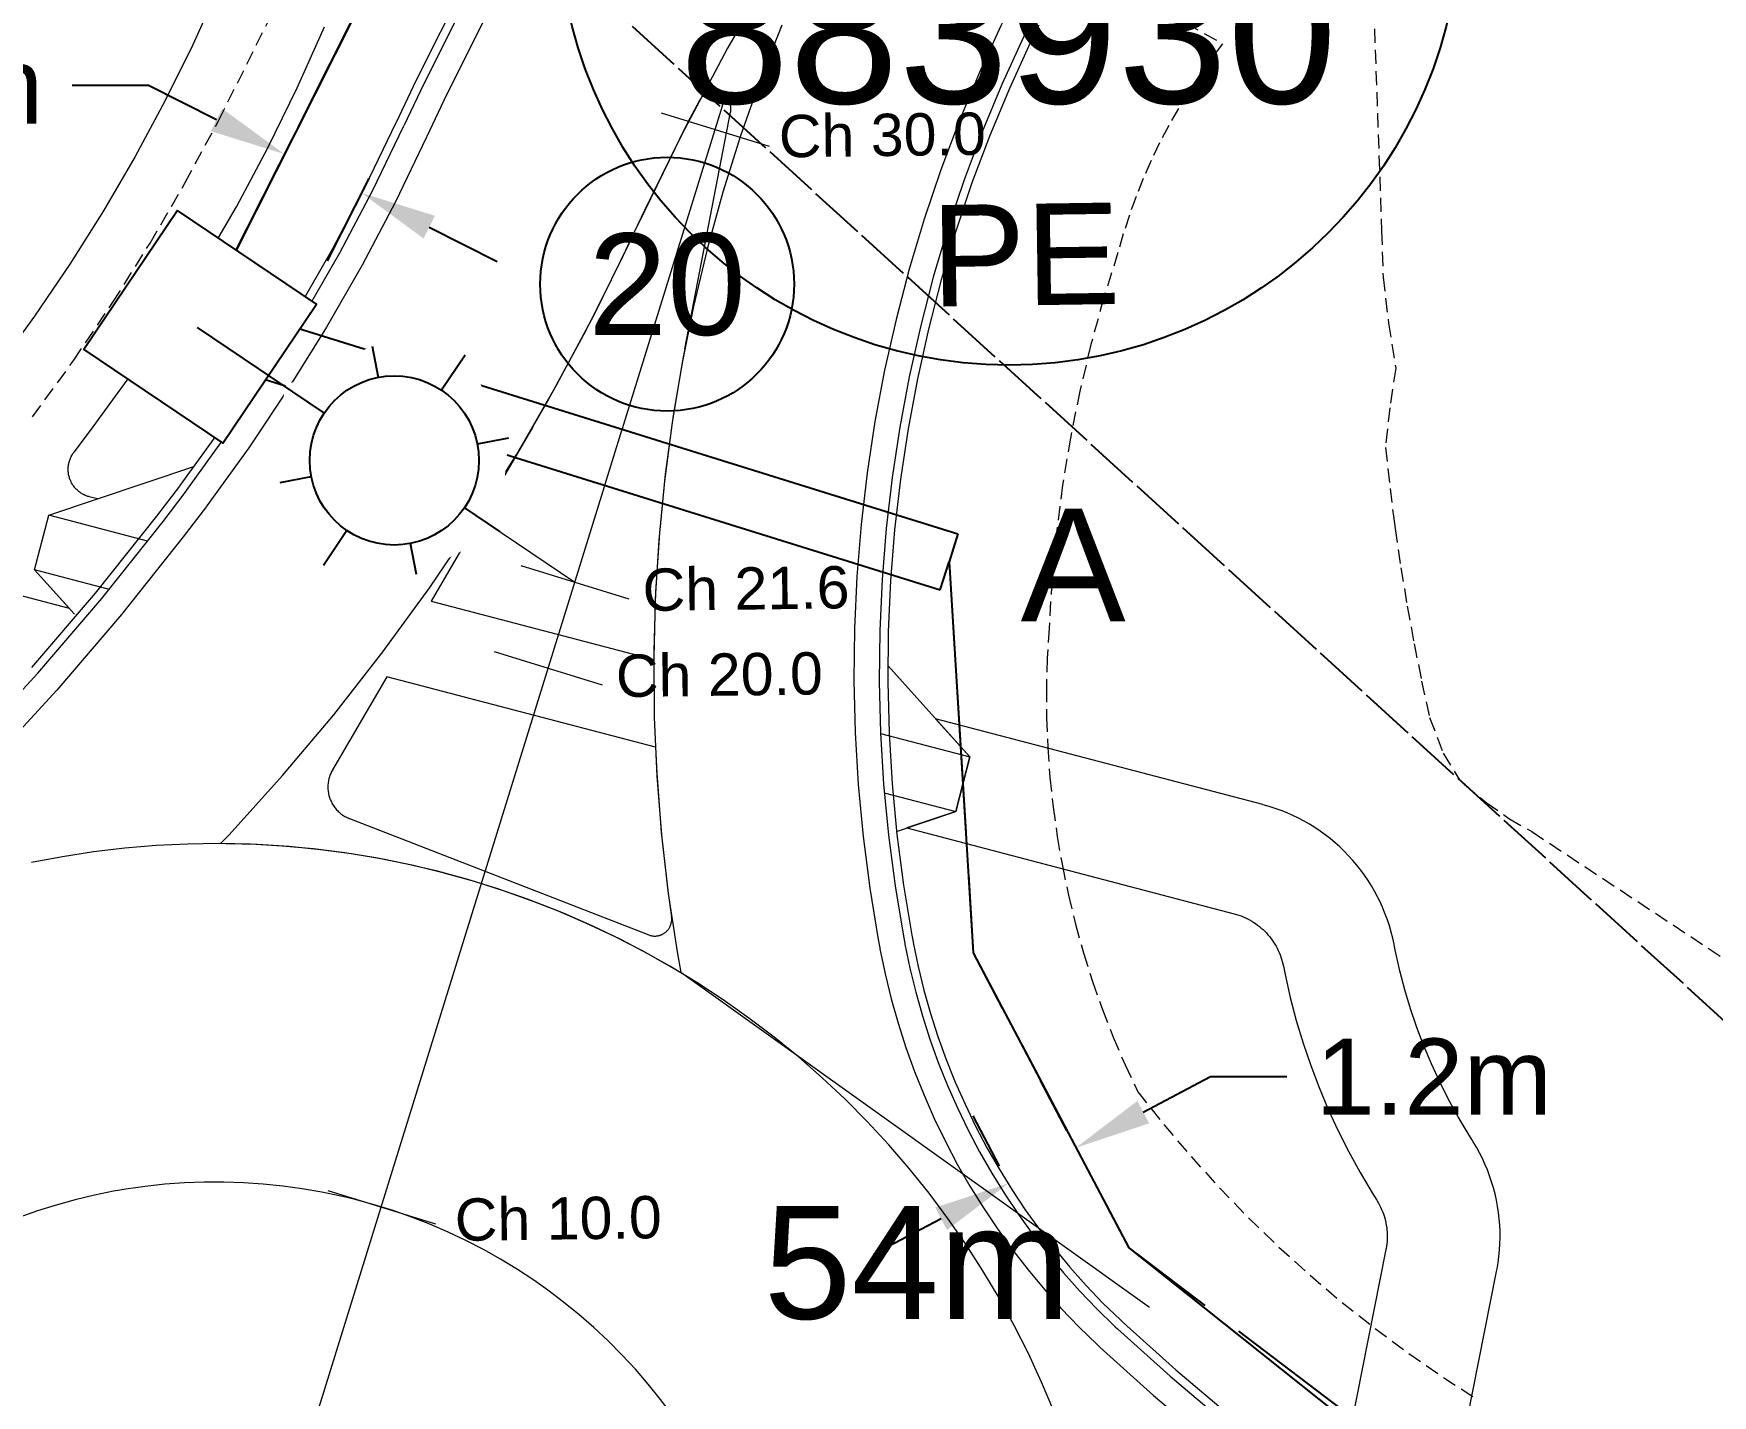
# Model space of a CAD drawing. Header units: metres. Extents: x 268878 to 269469, y 6087458 to 6088814.
# Drawn here: x 269152.38 to 269182.15, y 6087962.59 to 6087986.74 of the extents above; entities that cross this region are included whole.
import ezdxf
from ezdxf.enums import TextEntityAlignment as Align

# ---------------------------------------------------------------- set-up
doc = ezdxf.new("R2010")
doc.units = ezdxf.units.M
for name, pattern in [('Cable Exist OH', [1, 1, 0]), ('DASHED2', [0.375, 0.25, -0.125]), ('IE Trench LV', [6.5, 5, -1.5])]:
    doc.linetypes.add(name, pattern=pattern)
doc.layers.get('0').update_dxf_attribs({"color": 6})
doc.layers.add('Cadastre Developer_SP_NEW', color=2, linetype='Continuous', lineweight=5)
for name, color, linetype in [('Duct_SP_NEW', 2, 'Continuous'), ('Equip_SP_SL_NEW', 2, 'Continuous'), ('Mains_HV_MOD', 3, 'Continuous'), ('Mains_LV_New_R9', 2, 'Continuous'), ('Notes_LV_MISC', 7, 'Continuous'), ('Notes_SL_MISC', 7, 'Continuous'), ('Notes_SP_MISC', 7, 'Continuous'), ('Notes_SP_NEW', 2, 'Continuous'), ('SupportsUG_SP_LV_SL_NEW', 2, 'Continuous'), ('Trench_SP_NEW', 2, 'Continuous')]:
    doc.layers.add(name, color=color, linetype=linetype)
doc.styles.add('AGI32-Arial', font='arial.ttf')
doc.styles.add('iecARIAL', font='arial.ttf', dxfattribs={"height": 2})
doc.styles.add('POLE_LABEL', font='arial.ttf')
doc.styles.add('SL_LABEL', font='arial.ttf')
doc.styles.get("Standard").update_dxf_attribs({"font": 'arial.ttf'})
doc.linetypes.add('Cable 4', pattern='A,5.25,-0.1,["o",Standard,S=2,R=0,X=1.2,Y=-0.7],-4', length=9.35)
doc.dimstyles.get("Standard").update_dxf_attribs({"dimtxt": 0.18, "dimasz": 0.18, "dimexe": 0.18, "dimexo": 0.0625, "dimgap": 0.09, "dimtad": 0, "dimtih": 1, "dimtoh": 1, "dimdec": 4, "dimzin": 0, "dimdsep": 46, "dimtxsty": 'Standard', "dimcen": 0.09, "dimadec": 0, "dimazin": 0, "dimtfac": 1, "dimtdec": 4, "dimtofl": 0, "dimtmove": 0, "dimatfit": 3, "dimfxl": 1, "dimtolj": 1, "dimtzin": 0, "dimarcsym": 0})

# ---------------------------------------------------------------- blocks, each defined once
blk = doc.blocks.new('COLUMN_NEW')
for tag, height, flags, p in [('ASSET_NUM', 2.5, 8, (2, 2)), ('SUBURB', 0.2, 9, (1.5, -1.8)), ('STREETNAME', 0.2, 9, (1.5, -2)), ('LOCATION', 0.2, 9, (1.5, -2.2)), ('NOTES', 0.2, 9, (1.5, -2.4)), ('LABEL_ALIGNMENT', 0.2, 9, (1.5, -2.6)), ('Z', 0.2, 1, (1.5, -2.8))]:
    blk.add_attdef(tag, text='', height=height, dxfattribs=dict(flags=flags)).set_placement(p, align=Align.MIDDLE_LEFT)
blk.add_wipeout([(-1.485, -1.485), (1.485, -1.485), (1.485, 1.485), (-1.485, 1.485)])
at = {"lineweight": -3}
blk.add_lwpolyline([(-1.485, -1.485), (1.485, -1.485), (1.485, 1.485), (-1.485, 1.485)], close=True, dxfattribs=at)
at = {"style": 'POLE_LABEL', "flags": 9}
blk.add_attdef('STRUCTURE_PLANT_NUMBER', text='', height=0.2, dxfattribs=at).set_placement((1.5, 0.242), align=Align.MIDDLE_LEFT)
at = {"flags": 9}
for tag, p in [('STREET_CODE', (1.5, 0)), ('OWNED_BY', (1.5, -0.4)), ('COLUMN_TYPE', (1.5, -0.2)), ('OPERATED_BY', (1.5, -0.6)), ('MAINTAINED_BY', (1.5, -0.8)), ('STATE', (1.5, -1)), ('USAGE', (1.5, -1.2)), ('LEGEND', (1.5, -1.4)), ('PARENT', (1.5, -1.6))]:
    blk.add_attdef(tag, text='', height=0.2, dxfattribs=at).set_placement(p, align=Align.MIDDLE_LEFT)
blk = doc.blocks.new('SL_LANTERN_NEW')
blk.add_line((0, 0), (0, 0))
for tag, p, flags in [('Z', (0, 0), 1), ('OPERATED_BY', (0, -9.607), 9)]:
    blk.add_attdef(tag, p, '', height=0.2, dxfattribs=dict(flags=flags))
at = {"style": 'SL_LABEL', "flags": 9}
blk.add_attdef('STREET_CODE', text='', height=0.2, dxfattribs=at).set_placement((0, -0.2), align=Align.MIDDLE_LEFT)
for tag, height, flags, p in [('CONSTRUCTED_VOLTAGE', 0.2, 9, (0, -0.4)), ('CONTROL_TYPE', 0.2, 9, (0, -0.6)), ('LANTERN_PURPOSE', 0.2, 9, (0, -0.8)), ('LANTERN_TYPE', 0.2, 9, (0, -1)), ('NO_PHASES', 0.2, 9, (0, -1.2)), ('OPERATING_VOLTAGE', 0.2, 9, (0, -1.4)), ('ORIENTATION', 0.2, 9, (0, -1.6)), ('OWNED_BY', 0.2, 9, (0, -1.8)), ('LNUMBER', 2.5, 8, (1.2, -2.8)), ('STATE', 0.2, 9, (0, -2)), ('CEXIST', 0.2, 9, (0, -2.4)), ('USAGE', 0.2, 9, (0, -2.2)), ('CNEW', 0.2, 9, (0, -2.6)), ('CNUMBER', 0.2, 9, (0, -2.8)), ('CREMOVE', 0.2, 9, (0, -3)), ('CREPLACE', 0.2, 9, (0, -3.2)), ('LKINGHEIGHT', 0.2, 9, (0, -3.4)), ('LBRACKET', 0.2, 9, (0, -3.6)), ('LBRACKETVOCAB', 0.2, 9, (0, -3.8)), ('LCATEGORY', 0.2, 9, (0, -4)), ('LCHARGE1', 0.2, 9, (0, -4.2)), ('LCHARGE1PERCENT', 0.2, 9, (0, -4.4)), ('LCHARGE2', 0.2, 9, (0, -4.6)), ('LCHARGE2PERCENT', 0.2, 9, (0, -4.8)), ('LCHARGE3', 0.2, 9, (0, -5)), ('LCHARGE3PERCENT', 0.2, 9, (0, -5.2)), ('LEXIST', 0.2, 9, (0, -5.4)), ('LLAMP', 0.2, 9, (0, -5.6)), ('LLAMPVOCAB', 0.2, 9, (0, -5.8)), ('LMAST', 0.2, 9, (0, -6)), ('LMASTVOCAB', 0.2, 9, (0, -6.2)), ('LNEW', 0.2, 9, (0, -6.4)), ('LANTNUMBER', 0.2, 9, (0, -6.6)), ('LOUTREACH', 0.2, 9, (0, -7)), ('LOUTREACHVOCAB', 0.2, 9, (0, -7.2)), ('LRATECODE', 0.2, 9, (0, -7.4)), ('LREMOVE', 0.2, 9, (0, -7.6)), ('LREPLACE', 0.2, 9, (0, -7.8)), ('LTYPE', 0.2, 9, (0, -8)), ('LTYPEVOCAB', 0.2, 9, (0, -8.2)), ('LEGEND', 0.2, 9, (0, -8.4)), ('SUBURB', 0.2, 9, (0, -8.6)), ('STREETNAME', 0.2, 9, (0, -8.8)), ('LOCATION', 0.2, 9, (0, -9)), ('NOTES', 0.2, 9, (0, -9.2)), ('MAINTAINED_BY', 0.2, 9, (0, -9.863))]:
    blk.add_attdef(tag, text='', height=height, dxfattribs=dict(flags=flags)).set_placement(p, align=Align.MIDDLE_LEFT)
blk.add_wipeout([(0, 6.468), (1.458, 5.676), (2.25, 4.218), (1.458, 2.759), (0, 1.865), (-1.459, 2.759), (-2.25, 4.218), (-1.459, 5.676)])
for p, q in [((0, 5.718), (0, 6.468)), ((-1.459, 5.676), (-1.061, 5.278)), ((1.458, 5.676), (1.06, 5.278)), ((-2.25, 4.218), (-1.5, 4.218)), ((1.5, 4.218), (2.25, 4.218)), ((-1.459, 2.759), (-1.061, 3.157)), ((1.458, 2.759), (1.06, 3.157)), ((0, 0), (0, 2.721))]:
    blk.add_line(p, q)
blk.add_circle((0, 4.218), 1.5)
at = {"style": 'SL_LABEL', "flags": 8}
blk.add_attdef('ASSET_NUM', text='', height=2.5, dxfattribs=at).set_placement((2, 2), align=Align.MIDDLE_LEFT)
blk = doc.blocks.new('DUCT_INDICATOR')
blk.add_circle((0, 0), 2.25)
blk.add_attdef('CODE', text='', height=1.8).set_placement((0, 0), align=Align.MIDDLE_CENTER)
at = {"flags": 1}
blk.add_attdef('Z', (0, 0), '', height=0.2, dxfattribs=at)
blk = doc.blocks.new('*D32')
at = {"layer": 'Defpoints', "color": 0, "linetype": 'IE Trench LV', "transparency": 16777216}
for p in [(269157.17, 6087985.279), (269156.829, 6087984.603), (269158.534, 6087984.592)]:
    blk.add_point(p, dxfattribs=at)
at = {"layer": 'Trench_SP_NEW', "color": 0, "linetype": 'IE Trench LV', "lineweight": -2, "transparency": 16777216}
for p, q in [((269154.418, 6087985.818), (269153.068, 6087985.818)), ((269155.624, 6087985.211), (269154.418, 6087985.818)), ((269156.959, 6087984.861), (269156.222, 6087983.397)), ((269158.323, 6087984.173), (269157.585, 6087982.71)), ((269159.398, 6087983.308), (269160.604, 6087982.7))]:
    blk.add_line(p, q, dxfattribs=at)
at = {"layer": 'Trench_SP_NEW', "color": 0, "linetype": 'IE Trench LV', "transparency": 16777216}
for points in [[(269155.725, 6087985.411), (269155.523, 6087985.01), (269156.829, 6087984.603)], [(269159.499, 6087983.509), (269159.297, 6087983.107), (269158.193, 6087983.916)]]:
    blk.add_solid(points, dxfattribs=at)
at = {"layer": 'Trench_SP_NEW', "color": 0, "linetype": 'IE Trench LV', "transparency": 16777216, "insert": (269150.46, 6087985.818), "char_height": 1.35, "attachment_point": 5}
blk.add_mtext('\\A1;1.2m', dxfattribs=at)
blk = doc.blocks.new('*D33')
at = {"layer": 'Defpoints', "color": 0, "linetype": 'IE Trench LV', "transparency": 16777216}
for p in [(269170.862, 6087966.985), (269170.921, 6087966.874), (269169.725, 6087966.244)]:
    blk.add_point(p, dxfattribs=at)
at = {"layer": 'Trench_SP_NEW', "color": 0, "linetype": 'IE Trench LV', "lineweight": -2, "transparency": 16777216}
for p, q in [((269170.702, 6087967.289), (269170.232, 6087968.179)), ((269172.056, 6087967.615), (269173.25, 6087968.245)), ((269173.25, 6087968.245), (269174.6, 6087968.245)), ((269169.506, 6087966.658), (269169.037, 6087967.548)), ((269168.472, 6087965.724), (269167.278, 6087965.094))]:
    blk.add_line(p, q, dxfattribs=at)
at = {"layer": 'Trench_SP_NEW', "color": 0, "linetype": 'IE Trench LV', "transparency": 16777216}
for points in [[(269171.951, 6087967.814), (269172.161, 6087967.416), (269170.862, 6087966.985)], [(269168.367, 6087965.923), (269168.577, 6087965.525), (269169.667, 6087966.354)]]:
    blk.add_solid(points, dxfattribs=at)
at = {"layer": 'Trench_SP_NEW', "color": 0, "linetype": 'IE Trench LV', "transparency": 16777216, "insert": (269177.208, 6087968.245), "char_height": 1.35, "attachment_point": 5}
blk.add_mtext('\\A1;1.2m', dxfattribs=at)

msp = doc.modelspace()

# ---------------------------------------------------------------- linework, layer by layer
at = {"layer": 'Cadastre Developer_SP_NEW', "color": 251, "linetype": 'DASHED2', "lineweight": 0}
for p, q in [((269155.65977, 6087985.19247), (269157.931, 6087989.73439)), ((269170.8433, 6087988.02515), (269173.46156, 6087986.56066)), ((269173.46156, 6087986.56066), (269173.25134, 6087986.28389)), ((269173.25134, 6087986.28389), (269173.05055, 6087986.0002)), ((269172.85942, 6087985.70992), (269172.67817, 6087985.41336)), ((269173.05055, 6087986.0002), (269172.85942, 6087985.70992)), ((269172.67817, 6087985.41336), (269172.50701, 6087985.11087)), ((269155.07249, 6087984.09887), (269155.65977, 6087985.19247)), ((269172.50701, 6087985.11087), (269172.34613, 6087984.80279)), ((269172.34613, 6087984.80279), (269172.1957, 6087984.48947)), ((269172.1957, 6087984.48947), (269172.05591, 6087984.17127)), ((269154.44848, 6087983.0258), (269155.07249, 6087984.09887)), ((269172.05591, 6087984.17127), (269171.92691, 6087983.84854)), ((269171.92691, 6087983.84854), (269171.80885, 6087983.52165)), ((269171.80885, 6087983.52165), (269171.70185, 6087983.19097)), ((269171.70185, 6087983.19097), (269171.60605, 6087982.85688)), ((269153.78845, 6087981.97449), (269154.44848, 6087983.0258)), ((269171.60605, 6087982.85688), (269171.3524, 6087982.04621)), ((269153.09317, 6087980.94616), (269153.78845, 6087981.97449)), ((269171.3524, 6087982.04621), (269171.12716, 6087981.22719)), ((269152.36344, 6087979.94199), (269153.09317, 6087980.94616)), ((269171.12716, 6087981.22719), (269170.93059, 6087980.40081)), ((269170.93059, 6087980.40081), (269170.76294, 6087979.56808)), ((269170.76294, 6087979.56808), (269170.62442, 6087978.73002)), ((269170.62442, 6087978.73002), (269170.51518, 6087977.88764)), ((269170.51518, 6087977.88764), (269170.43537, 6087977.04197)), ((269170.43537, 6087977.04197), (269170.38508, 6087976.19402)), ((269170.38508, 6087976.19402), (269170.35306, 6087975.66588)), ((269170.35306, 6087975.66588), (269170.33862, 6087975.13696)), ((269170.33862, 6087975.13696), (269170.34179, 6087974.60786)), ((269170.34179, 6087974.60786), (269170.36256, 6087974.07915)), ((269170.36256, 6087974.07915), (269170.40092, 6087973.55142)), ((269170.40092, 6087973.55142), (269170.45681, 6087973.02526)), ((269170.45681, 6087973.02526), (269170.53018, 6087972.50126)), ((269170.53018, 6087972.50126), (269170.62095, 6087971.97998)), ((269170.62095, 6087971.97998), (269170.72901, 6087971.46202)), ((269170.72901, 6087971.46202), (269170.85424, 6087970.94793)), ((269170.85424, 6087970.94793), (269170.99651, 6087970.4383)), ((269170.99651, 6087970.4383), (269171.15566, 6087969.93369)), ((269171.15566, 6087969.93369), (269171.33151, 6087969.43465)), ((269171.33151, 6087969.43465), (269171.52387, 6087968.94173)), ((269171.52387, 6087968.94173), (269171.73253, 6087968.4555)), ((269171.73253, 6087968.4555), (269171.95724, 6087967.97647)), ((269171.95724, 6087967.97647), (269172.42129, 6087967.39364)), ((269172.42129, 6087967.39364), (269172.90409, 6087966.82623)), ((269172.90409, 6087966.82623), (269173.40511, 6087966.27484)), ((269173.40511, 6087966.27484), (269173.92382, 6087965.74007)), ((269173.92382, 6087965.74007), (269174.45969, 6087965.22248)), ((269174.45969, 6087965.22248), (269175.01213, 6087964.72262)), ((269175.01213, 6087964.72262), (269175.58056, 6087964.24103)), ((269175.58056, 6087964.24103), (269176.16438, 6087963.77821)), ((269176.16438, 6087963.77821), (269176.76296, 6087963.33465)), ((269176.76296, 6087963.33465), (269177.37568, 6087962.91083)), ((269177.37568, 6087962.91083), (269178.00188, 6087962.50719))]:
    msp.add_line(p, q, dxfattribs=at)
at = {"layer": 'Cadastre Developer_SP_NEW', "color": 251, "linetype": 'Continuous', "lineweight": 0}
for p, q in [((269152.40126, 6087977.23064), (269152.65509, 6087978.19789)), ((269154.40266, 6087977.73928), (269152.65509, 6087978.19789)), ((269153.11032, 6087976.44297), (269152.40126, 6087977.23064)), ((269153.70263, 6087976.88913), (269152.40126, 6087977.23064)), ((269159.431, 6087976.67818), (269163.37609, 6087975.64288)), ((269158.64575, 6087975.33346), (269157.68178, 6087973.6827)), ((269163.40564, 6087974.08434), (269158.64575, 6087975.33346)), ((269168.98361, 6087973.91286), (269167.52555, 6087975.53258)), ((269167.39877, 6087974.32877), (269168.98361, 6087973.91286)), ((269168.72978, 6087972.94561), (269168.98361, 6087973.91286)), ((269167.46476, 6087973.27759), (269168.72978, 6087972.94561)), ((269167.68173, 6087972.59294), (269168.72978, 6087972.94561)), ((269157.98242, 6087972.82094), (269163.28698, 6087970.75785)), ((269172.1659, 6087964.15337), (269163.85505, 6087970.08859))]:
    msp.add_line(p, q, dxfattribs=at)
for points in [[(269170.7898, 6087995.17767, 0), (269170.6772, 6087995.04843, 0), (269169.55618, 6087993.71082, 0), (269168.48253, 6087992.3349, 0), (269167.45755, 6087990.92236, 0), (269166.4825, 6087989.4749, 0), (269165.55855, 6087987.99429, 0), (269164.68684, 6087986.48235, 0), (269163.86842, 6087984.9409, 0), (269163.1043, 6087983.37182, 0), (269163.03221, 6087983.2163, 0)], [(269162.47374, 6087991.56069, 0), (269162.03352, 6087990.85828, 0), (269161.064, 6087989.22157, 0), (269160.1522, 6087987.55202, 0), (269159.29921, 6087985.85166, 0), (269158.9462, 6087985.10163, 0)], [(269170.2065, 6087986.88857, 0), (269170.12904, 6087986.73805, 0), (269170.10802, 6087986.69485, 0)], [(269164.18038, 6087985.5439, 0), (269163.98406, 6087985.16677, 0), (269163.21199, 6087983.60159, 0), (269163.03221, 6087983.2163, 0)], [(269164.74039, 6087985.34706, 0), (269164.741, 6087985.35026, 0), (269164.7427, 6087985.3606, 0), (269164.74404, 6087985.37098, 0), (269164.74502, 6087985.38141, 0), (269164.74564, 6087985.39186, 0), (269164.74589, 6087985.40233, 0), (269164.74577, 6087985.4128, 0), (269164.74529, 6087985.42326, 0), (269164.74445, 6087985.4337, 0), (269164.74324, 6087985.4441, 0), (269164.74166, 6087985.45445, 0), (269164.73973, 6087985.46474, 0), (269164.73744, 6087985.47496, 0), (269164.7348, 6087985.48509, 0), (269164.7318, 6087985.49512, 0), (269164.72845, 6087985.50505, 0), (269164.72476, 6087985.51485, 0), (269164.72073, 6087985.52451, 0), (269164.71637, 6087985.53403, 0), (269164.71168, 6087985.54339, 0), (269164.70666, 6087985.55258, 0), (269164.70132, 6087985.56159, 0), (269164.69567, 6087985.57041, 0), (269164.68972, 6087985.57903, 0), (269164.68348, 6087985.58743, 0), (269164.67694, 6087985.59561, 0), (269164.67012, 6087985.60356, 0), (269164.66303, 6087985.61126, 0), (269164.65567, 6087985.61871, 0), (269164.64806, 6087985.6259, 0), (269164.6402, 6087985.63282, 0), (269164.6321, 6087985.63946, 0), (269164.62378, 6087985.64582, 0), (269164.61524, 6087985.65188, 0), (269164.6065, 6087985.65764, 0), (269164.59755, 6087985.66309, 0), (269164.58843, 6087985.66823, 0), (269164.57913, 6087985.67304, 0), (269164.56967, 6087985.67753, 0), (269164.56006, 6087985.68168, 0), (269164.5503, 6087985.68549, 0), (269164.54042, 6087985.68897, 0), (269164.53043, 6087985.69209, 0), (269164.52033, 6087985.69487, 0), (269164.51015, 6087985.69729, 0), (269164.49988, 6087985.69935, 0), (269164.48955, 6087985.70106, 0), (269164.47916, 6087985.7024, 0), (269164.46874, 6087985.70338, 0), (269164.45828, 6087985.70399, 0), (269164.44782, 6087985.70424, 0), (269164.43734, 6087985.70413, 0), (269164.42688, 6087985.70365, 0), (269164.41645, 6087985.7028, 0), (269164.40605, 6087985.70159, 0), (269164.39569, 6087985.70002, 0), (269164.3854, 6087985.69809, 0), (269164.37518, 6087985.6958, 0), (269164.36505, 6087985.69315, 0), (269164.35502, 6087985.69015, 0), (269164.3451, 6087985.68681, 0), (269164.3353, 6087985.68312, 0), (269164.32563, 6087985.67909, 0), (269164.31611, 6087985.67472, 0), (269164.30675, 6087985.67003, 0), (269164.29756, 6087985.66501, 0), (269164.28855, 6087985.65968, 0), (269164.27973, 6087985.65403, 0), (269164.27112, 6087985.64808, 0), (269164.26271, 6087985.64183, 0), (269164.25453, 6087985.63529, 0), (269164.24659, 6087985.62847, 0), (269164.23888, 6087985.62138, 0), (269164.23143, 6087985.61402, 0), (269164.22424, 6087985.60641, 0), (269164.21732, 6087985.59855, 0), (269164.21068, 6087985.59046, 0), (269164.20432, 6087985.58213, 0), (269164.19826, 6087985.57359, 0), (269164.1925, 6087985.56485, 0), (269164.18705, 6087985.55591, 0), (269164.18192, 6087985.54678, 0), (269164.18038, 6087985.5439, 0)], [(269176.50347, 6087970.58392, 0), (269176.50198, 6087970.59151, 0), (269176.47846, 6087970.70071, 0), (269176.45114, 6087970.80901, 0), (269176.42006, 6087970.91629, 0), (269176.38525, 6087971.02243, 0), (269176.34676, 6087971.12728, 0), (269176.30464, 6087971.23073, 0), (269176.25893, 6087971.33264, 0), (269176.20969, 6087971.4329, 0), (269176.15698, 6087971.53137, 0), (269176.10087, 6087971.62795, 0), (269176.04142, 6087971.72251, 0), (269175.97871, 6087971.81494, 0), (269175.9128, 6087971.90512, 0), (269175.8438, 6087971.99295, 0), (269175.77177, 6087972.07832, 0), (269175.6968, 6087972.16112, 0), (269175.61899, 6087972.24125, 0), (269175.53843, 6087972.31862, 0), (269175.45522, 6087972.39313, 0), (269175.36946, 6087972.4647, 0), (269175.28125, 6087972.53322, 0), (269175.19071, 6087972.59863, 0), (269175.09794, 6087972.66083, 0), (269175.00305, 6087972.71976, 0), (269174.90617, 6087972.77534, 0), (269174.80741, 6087972.82751, 0), (269174.70688, 6087972.8762, 0), (269174.60472, 6087972.92135, 0), (269174.50104, 6087972.96291, 0), (269174.39598, 6087973.00082, 0), (269174.28965, 6087973.03504, 0), (269174.1822, 6087973.06554, 0), (269174.17472, 6087973.06751, 0), (269168.37435, 6087974.58968, 0), (269168.98361, 6087973.91286, 0), (269168.72978, 6087972.94561, 0), (269167.86668, 6087972.65518, 0), (269173.66706, 6087971.13301, 0), (269173.66986, 6087971.13227, 0), (269173.71016, 6087971.12084, 0), (269173.75003, 6087971.108, 0), (269173.78943, 6087971.09379, 0), (269173.82831, 6087971.0782, 0), (269173.86662, 6087971.06127, 0), (269173.90432, 6087971.04301, 0), (269173.94135, 6087971.02345, 0), (269173.97768, 6087971.00261, 0), (269174.01327, 6087970.98051, 0), (269174.04806, 6087970.95718, 0), (269174.08201, 6087970.93265, 0), (269174.11509, 6087970.90696, 0), (269174.14725, 6087970.88012, 0), (269174.17845, 6087970.85218, 0), (269174.20866, 6087970.82317, 0), (269174.23784, 6087970.79312, 0), (269174.26595, 6087970.76207, 0), (269174.29296, 6087970.73005, 0), (269174.31884, 6087970.69712, 0), (269174.34355, 6087970.6633, 0), (269174.36707, 6087970.62864, 0), (269174.38936, 6087970.59318, 0), (269174.41041, 6087970.55696, 0), (269174.43017, 6087970.52003, 0), (269174.44864, 6087970.48244, 0), (269174.46578, 6087970.44422, 0), (269174.48158, 6087970.40543, 0), (269174.49601, 6087970.36611, 0), (269174.50906, 6087970.32631, 0), (269174.52072, 6087970.28607, 0), (269174.53096, 6087970.24546, 0), (269174.53978, 6087970.20451, 0), (269174.54034, 6087970.20167, 0), (269174.5701, 6087970.05377, 0), (269174.66247, 6087969.64522, 0), (269174.76903, 6087969.24015, 0), (269174.88967, 6087968.83904, 0), (269175.02423, 6087968.44238, 0), (269175.17255, 6087968.05067, 0), (269175.33445, 6087967.66436, 0), (269175.50974, 6087967.28395, 0), (269175.69819, 6087966.90988, 0), (269175.89959, 6087966.54261, 0), (269176.11368, 6087966.1826, 0), (269176.19384, 6087966.0548, 0), (269176.20324, 6087966.03978, 0), (269176.22457, 6087966.00374, 0), (269176.24463, 6087965.96697, 0), (269176.2634, 6087965.92952, 0), (269176.28084, 6087965.89144, 0), (269176.29695, 6087965.85277, 0), (269176.31169, 6087965.81357, 0), (269176.32506, 6087965.77387, 0), (269176.33704, 6087965.73374, 0), (269176.3476, 6087965.6932, 0), (269176.35675, 6087965.65233, 0), (269176.36447, 6087965.61116, 0), (269176.37074, 6087965.56975, 0), (269176.37556, 6087965.52814, 0), (269176.37893, 6087965.48639, 0), (269176.38084, 6087965.44455, 0), (269176.38129, 6087965.40266, 0), (269176.38028, 6087965.36079, 0), (269176.3778, 6087965.31898, 0), (269176.37387, 6087965.27728, 0), (269176.36848, 6087965.23574, 0), (269176.36165, 6087965.19441, 0), (269176.35833, 6087965.17701, 0), (269175.52228, 6087960.96729, 0)], [(269163.40564, 6087974.08434, 0), (269163.42994, 6087973.62302, 0), (269163.51131, 6087972.57904, 0), (269163.62907, 6087971.53854, 0), (269163.69255, 6087971.08096, 0)], [(269157.68178, 6087973.6827, 0), (269157.67908, 6087973.67803, 0), (269157.669, 6087973.65967, 0), (269157.65957, 6087973.64097, 0), (269157.6508, 6087973.62196, 0), (269157.64269, 6087973.60264, 0), (269157.63527, 6087973.58306, 0), (269157.62853, 6087973.56323, 0), (269157.62249, 6087973.54318, 0), (269157.61715, 6087973.52293, 0), (269157.61252, 6087973.5025, 0), (269157.60861, 6087973.48193, 0), (269157.60542, 6087973.46123, 0), (269157.60295, 6087973.44043, 0), (269157.60121, 6087973.41956, 0), (269157.6002, 6087973.39865, 0), (269157.59991, 6087973.3777, 0), (269157.60037, 6087973.35677, 0), (269157.60155, 6087973.33586, 0), (269157.60346, 6087973.315, 0), (269157.60609, 6087973.29423, 0), (269157.60945, 6087973.27355, 0), (269157.61353, 6087973.25301, 0), (269157.61833, 6087973.23263, 0), (269157.62383, 6087973.21242, 0), (269157.63003, 6087973.19242, 0), (269157.63693, 6087973.17264, 0), (269157.64452, 6087973.15312, 0), (269157.65278, 6087973.13388, 0), (269157.6617, 6087973.11493, 0), (269157.67129, 6087973.09631, 0), (269157.68152, 6087973.07803, 0), (269157.69237, 6087973.06013, 0), (269157.70385, 6087973.04261, 0), (269157.71593, 6087973.0255, 0), (269157.72861, 6087973.00883, 0), (269157.74185, 6087972.9926, 0), (269157.75565, 6087972.97685, 0), (269157.77, 6087972.9616, 0), (269157.78487, 6087972.94685, 0), (269157.80024, 6087972.93263, 0), (269157.8161, 6087972.91895, 0), (269157.83243, 6087972.90584, 0), (269157.84921, 6087972.8933, 0), (269157.86641, 6087972.88136, 0), (269157.88402, 6087972.87002, 0), (269157.90202, 6087972.85931, 0), (269157.92038, 6087972.84923, 0), (269157.93908, 6087972.8398, 0), (269157.95809, 6087972.83103, 0), (269157.9774, 6087972.82292, 0), (269157.98242, 6087972.82094, 0)], [(269170.46898, 6087962.31277, 0), (269170.25274, 6087962.82769, 0), (269170.01866, 6087963.33474, 0), (269169.76703, 6087963.83332, 0), (269169.49815, 6087964.32281, 0), (269169.21235, 6087964.80262, 0), (269168.90998, 6087965.27216, 0), (269168.59141, 6087965.73087, 0), (269168.25703, 6087966.17818, 0), (269167.90724, 6087966.61354, 0), (269167.54246, 6087967.03643, 0), (269167.16315, 6087967.44633, 0), (269166.76977, 6087967.84275, 0), (269166.36279, 6087968.2252, 0), (269165.94271, 6087968.59321, 0), (269165.51004, 6087968.94633, 0), (269165.06532, 6087969.28414, 0), (269164.60907, 6087969.60622, 0), (269164.14186, 6087969.91219, 0), (269163.66426, 6087970.20166, 0), (269163.17685, 6087970.47429, 0), (269162.68022, 6087970.72974, 0), (269162.17498, 6087970.9677, 0), (269161.66174, 6087971.18789, 0), (269161.14112, 6087971.39003, 0), (269160.61377, 6087971.57388, 0), (269160.08033, 6087971.73921, 0), (269159.54144, 6087971.88582, 0), (269158.99776, 6087972.01354, 0), (269158.44996, 6087972.1222, 0), (269157.8987, 6087972.21169, 0), (269157.34465, 6087972.28187, 0), (269156.78849, 6087972.33268, 0), (269156.23089, 6087972.36405, 0), (269155.67254, 6087972.37594, 0), (269155.11411, 6087972.36834, 0), (269154.55629, 6087972.34125, 0), (269153.99976, 6087972.29471, 0), (269153.44519, 6087972.22878, 0), (269152.89325, 6087972.14353, 0), (269152.34463, 6087972.03907, 0)], [(269163.28698, 6087970.75785, 0), (269163.29087, 6087970.75637, 0), (269163.30075, 6087970.75288, 0), (269163.31073, 6087970.74974, 0), (269163.32083, 6087970.74695, 0), (269163.33101, 6087970.74451, 0), (269163.34127, 6087970.74243, 0), (269163.3516, 6087970.74071, 0), (269163.36199, 6087970.73935, 0), (269163.37241, 6087970.73835, 0), (269163.38286, 6087970.73772, 0), (269163.39333, 6087970.73746, 0), (269163.4038, 6087970.73756, 0), (269163.41426, 6087970.73802, 0), (269163.4247, 6087970.73885, 0), (269163.4351, 6087970.74004, 0), (269163.44546, 6087970.7416, 0), (269163.45575, 6087970.74351, 0), (269163.46598, 6087970.74579, 0), (269163.47611, 6087970.74842, 0), (269163.48615, 6087970.7514, 0), (269163.49608, 6087970.75473, 0), (269163.50588, 6087970.75841, 0), (269163.51555, 6087970.76242, 0), (269163.52508, 6087970.76677, 0), (269163.53445, 6087970.77145, 0), (269163.54365, 6087970.77645, 0), (269163.55266, 6087970.78177, 0), (269163.56149, 6087970.78741, 0), (269163.57012, 6087970.79334, 0), (269163.57853, 6087970.79958, 0), (269163.58672, 6087970.8061, 0), (269163.59468, 6087970.81291, 0), (269163.60239, 6087970.81999, 0), (269163.60986, 6087970.82734, 0), (269163.61706, 6087970.83494, 0), (269163.62399, 6087970.84279, 0), (269163.63065, 6087970.85087, 0), (269163.63701, 6087970.85918, 0), (269163.64309, 6087970.86771, 0), (269163.64886, 6087970.87645, 0), (269163.65433, 6087970.88538, 0), (269163.65948, 6087970.8945, 0), (269163.6643, 6087970.90379, 0), (269163.6688, 6087970.91325, 0), (269163.67297, 6087970.92285, 0), (269163.6768, 6087970.9326, 0), (269163.68029, 6087970.94247, 0), (269163.68343, 6087970.95246, 0), (269163.68622, 6087970.96255, 0), (269163.68866, 6087970.97274, 0), (269163.69074, 6087970.983, 0), (269163.69246, 6087970.99333, 0), (269163.69382, 6087971.00371, 0), (269163.69481, 6087971.01414, 0), (269163.69545, 6087971.02459, 0), (269163.69571, 6087971.03506, 0), (269163.69561, 6087971.04553, 0), (269163.69515, 6087971.05599, 0), (269163.69432, 6087971.06643, 0), (269163.69313, 6087971.07683, 0), (269163.69255, 6087971.08096, 0)], [(269167.82655, 6087970.60925, 0), (269167.82972, 6087970.59252, 0), (269167.9187, 6087970.16538, 0), (269168.02254, 6087969.7416, 0), (269168.1411, 6087969.32171, 0), (269168.27424, 6087968.90621, 0), (269168.4218, 6087968.49561, 0), (269168.58361, 6087968.09041, 0), (269168.75945, 6087967.69111, 0), (269168.94913, 6087967.29818, 0), (269169.1524, 6087966.91212, 0), (269169.36902, 6087966.53338, 0), (269169.59873, 6087966.16243, 0), (269169.84124, 6087965.79973, 0), (269170.09627, 6087965.44571, 0), (269170.36349, 6087965.1008, 0), (269170.64259, 6087964.76544, 0), (269170.93322, 6087964.44001, 0), (269171.23503, 6087964.12493, 0), (269171.54765, 6087963.82058, 0), (269171.56007, 6087963.80892, 0)], [(269167.97394, 6087970.63707, 0), (269167.97708, 6087970.62054, 0), (269168.06499, 6087970.19853, 0), (269168.16758, 6087969.77984, 0), (269168.28472, 6087969.36499, 0), (269168.41627, 6087968.95447, 0), (269168.56206, 6087968.5488, 0), (269168.72192, 6087968.14846, 0), (269168.89566, 6087967.75395, 0), (269169.08305, 6087967.36574, 0), (269169.28389, 6087966.9843, 0), (269169.49791, 6087966.61011, 0), (269169.72486, 6087966.24362, 0), (269169.96446, 6087965.88527, 0), (269170.21643, 6087965.53549, 0), (269170.48044, 6087965.19473, 0), (269170.75619, 6087964.86339, 0), (269171.04334, 6087964.54187, 0), (269171.34153, 6087964.23057, 0), (269171.6504, 6087963.92986, 0), (269171.66266, 6087963.91835, 0)], [(269177.48396, 6087960.5777, 0), (269178.32002, 6087964.78742, 0), (269178.32888, 6087964.83383, 0), (269178.3471, 6087964.94403, 0), (269178.36146, 6087965.0548, 0), (269178.37194, 6087965.166, 0), (269178.37854, 6087965.2775, 0), (269178.38124, 6087965.38916, 0), (269178.38005, 6087965.50085, 0), (269178.37496, 6087965.61243, 0), (269178.36597, 6087965.72376, 0), (269178.35311, 6087965.83472, 0), (269178.33638, 6087965.94515, 0), (269178.31581, 6087966.05494, 0), (269178.29142, 6087966.16394, 0), (269178.26324, 6087966.27202, 0), (269178.2313, 6087966.37905, 0), (269178.19565, 6087966.48491, 0), (269178.15633, 6087966.58945, 0), (269178.11338, 6087966.69256, 0), (269178.06686, 6087966.79411, 0), (269178.01683, 6087966.89397, 0), (269177.96334, 6087966.99202, 0), (269177.90646, 6087967.08815, 0), (269177.88139, 6087967.1282, 0), (269177.81459, 6087967.2347, 0), (269177.63618, 6087967.53471, 0), (269177.46835, 6087967.84077, 0), (269177.3113, 6087968.15249, 0), (269177.16523, 6087968.4695, 0), (269177.03031, 6087968.79142, 0), (269176.90671, 6087969.11785, 0), (269176.79458, 6087969.4484, 0), (269176.69405, 6087969.78266, 0), (269176.60524, 6087970.12022, 0), (269176.52827, 6087970.46068, 0), (269176.50347, 6087970.58392, 0)], [(269167.38436, 6087970.52578, 0), (269167.38764, 6087970.50845, 0), (269167.47983, 6087970.06593, 0), (269167.5874, 6087969.6269, 0), (269167.71023, 6087969.19189, 0), (269167.84817, 6087968.76143, 0), (269168.00104, 6087968.33605, 0), (269168.16867, 6087967.91627, 0), (269168.35085, 6087967.50258, 0), (269168.54735, 6087967.09551, 0), (269168.75794, 6087966.69555, 0), (269168.98236, 6087966.30318, 0), (269169.22034, 6087965.91888, 0), (269169.47158, 6087965.54311, 0), (269169.73578, 6087965.17635, 0), (269170.01263, 6087964.81903, 0), (269170.30177, 6087964.47159, 0), (269170.60287, 6087964.13445, 0), (269170.91555, 6087963.80803, 0), (269171.23942, 6087963.49271, 0), (269171.25228, 6087963.48064, 0)], [(269157.93797, 6087966.10158, 0), (269157.83148, 6087966.12645, 0), (269157.48984, 6087966.198, 0), (269157.14592, 6087966.25758, 0), (269156.80012, 6087966.30512, 0), (269156.45288, 6087966.34057, 0), (269156.10461, 6087966.36388, 0), (269155.75574, 6087966.37501, 0), (269155.40669, 6087966.37397, 0), (269155.05789, 6087966.36074, 0), (269154.70977, 6087966.33535, 0), (269154.36274, 6087966.29783, 0), (269154.01724, 6087966.24822, 0), (269153.90938, 6087966.2302, 0)], [(269153.90938, 6087966.2302, 0), (269153.80176, 6087966.211, 0), (269153.45962, 6087966.14187, 0), (269153.12011, 6087966.06083, 0), (269152.78364, 6087965.96799, 0), (269152.4506, 6087965.86347, 0), (269152.12142, 6087965.74739, 0), (269151.79649, 6087965.61989, 0), (269151.47621, 6087965.48113, 0), (269151.16097, 6087965.33128, 0), (269150.85115, 6087965.17052, 0), (269150.54712, 6087964.99904, 0), (269150.24927, 6087964.81705, 0), (269150.15732, 6087964.75793, 0)], [(269161.37575, 6087964.5473, 0), (269161.25052, 6087964.63423, 0), (269160.95888, 6087964.82601, 0), (269160.66072, 6087965.0075, 0), (269160.35641, 6087965.17847, 0), (269160.04632, 6087965.33871, 0), (269159.73083, 6087965.48804, 0), (269159.41031, 6087965.62626, 0), (269159.08517, 6087965.75322, 0), (269158.7558, 6087965.86875, 0), (269158.42259, 6087965.97271, 0), (269158.08596, 6087966.06498, 0), (269157.93797, 6087966.10158, 0)], [(269163.99302, 6087961.82987, 0), (269163.90889, 6087961.95703, 0), (269163.70906, 6087962.24322, 0), (269163.49937, 6087962.52226, 0), (269163.28007, 6087962.79381, 0), (269163.05142, 6087963.05754, 0), (269162.8137, 6087963.31314, 0), (269162.56722, 6087963.56028, 0), (269162.31225, 6087963.79866, 0), (269162.04913, 6087964.02801, 0), (269161.77815, 6087964.24803, 0), (269161.49967, 6087964.45846, 0), (269161.37575, 6087964.5473, 0)], [(269171.56007, 6087963.80892, 0), (269171.59987, 6087963.77166, 0), (269172.5314, 6087962.93092, 0), (269173.49171, 6087962.12321, 0), (269174.47962, 6087961.34949, 0), (269175.49393, 6087960.61073, 0), (269176.5334, 6087959.90782, 0), (269177.59677, 6087959.24161, 0), (269178.68275, 6087958.61292, 0), (269179.79, 6087958.02251, 0), (269180.91719, 6087957.4711, 0), (269182.06293, 6087956.95937, 0), (269183.22584, 6087956.48794, 0), (269184.40449, 6087956.05738, 0), (269185.59744, 6087955.66821, 0), (269186.80325, 6087955.32092, 0), (269186.85591, 6087955.30678, 0)], [(269171.66266, 6087963.91835, 0), (269171.7023, 6087963.88125, 0), (269172.62994, 6087963.04402, 0), (269173.58624, 6087962.23967, 0), (269174.57003, 6087961.46918, 0), (269175.58011, 6087960.7335, 0), (269176.61524, 6087960.03352, 0), (269177.67418, 6087959.37009, 0), (269178.75563, 6087958.74403, 0), (269179.85826, 6087958.15608, 0), (269180.98074, 6087957.60698, 0), (269182.12171, 6087957.09738, 0), (269183.27976, 6087956.62791, 0), (269184.45349, 6087956.19915, 0), (269185.64147, 6087955.8116, 0), (269186.84225, 6087955.46576, 0), (269186.89468, 6087955.45169, 0)], [(269171.25228, 6087963.48064, 0), (269171.29258, 6087963.44292, 0), (269172.23577, 6087962.59165, 0), (269173.2081, 6087961.77382, 0), (269174.20838, 6087960.99043, 0), (269175.23538, 6087960.24242, 0), (269176.28787, 6087959.5307, 0), (269177.36455, 6087958.85616, 0), (269178.46412, 6087958.2196, 0), (269179.58524, 6087957.6218, 0), (269180.72653, 6087957.06349, 0), (269181.88662, 6087956.54535, 0), (269183.06408, 6087956.06802, 0), (269184.25748, 6087955.63207, 0), (269185.46537, 6087955.23803, 0), (269186.68628, 6087954.88639, 0), (269186.73959, 6087954.87208, 0)]]:
    msp.add_polyline3d(points, dxfattribs=at)
at = {"layer": 'Cadastre Developer_SP_NEW', "color": 251, "linetype": 'DASHED2', "lineweight": 0}
msp.add_polyline3d([(269176.08865, 6087988.69952, 0), (269176.28153, 6087983.24265, 0), (269176.30634, 6087982.42198, 0), (269176.4051, 6087981.60279, 0), (269176.53099, 6087980.80617, 0), (269176.42481, 6087980.10349, 0), (269176.34995, 6087979.40042, 0), (269176.42978, 6087978.67479, 0), (269176.49153, 6087978.18374, 0), (269176.52109, 6087977.96478, 0), (269176.62331, 6087977.26929, 0), (269176.73592, 6087976.58727, 0), (269176.85846, 6087975.91771, 0), (269176.99049, 6087975.2596, 0), (269177.1316, 6087974.61194, 0), (269177.37474, 6087973.9822, 0), (269177.66146, 6087973.50948, 0), (269177.7436, 6087973.43359, 0), (269178.13432, 6087973.10641, 0), (269178.53526, 6087972.8246, 0), (269178.94494, 6087972.58859, 0), (269184.21319, 6087969.10597, 0)], dxfattribs=at)
at = {"layer": 'Mains_LV_New_R9', "linetype": 'Cable 4', "ltscale": 0.25}
msp.add_lwpolyline([(269152.81523, 6087994.49096), (269158.76927, 6087988.45131), (269155.27998, 6087981.52917), (269168.61173, 6087977.37159), (269169.04059, 6087970.43827), (269169.04059, 6087970.43827), (269169.04059, 6087970.43827), (269171.79978, 6087965.20774), (269171.79978, 6087965.20774), (269176.18221, 6087961.71384), (269176.18221, 6087961.71384), (269180.153, 6087959.14979), (269178.43811, 6087946.29414), (269171.52244, 6087944.62459), (269171.52244, 6087944.62459), (269165.32941, 6087941.31526), (269165.32941, 6087941.31526), (269160.33271, 6087936.33087), (269160.33271, 6087936.33087), (269156.30635, 6087930.76274), (269143.95716, 6087933.26251)], dxfattribs=at)
at = {"layer": 'Notes_SL_MISC', "linetype": 'Continuous'}
msp.add_circle((269169.67794, 6087988.86318, -19998), 8, dxfattribs=at)
at = {"layer": 'Notes_SP_MISC', "color": 251, "linetype": 'Continuous', "lineweight": 0}
for p, q in [((269163.51005, 6087985.33428), (269165.42038, 6087984.74215)), ((269160.54939, 6087975.7826), (269162.45972, 6087975.19047)), ((269157.59613, 6087966.22862), (269159.50646, 6087965.63649))]:
    msp.add_line(p, q, dxfattribs=at)
at = {"layer": 'Trench_SP_NEW', "linetype": 'IE Trench LV', "ltscale": 0.5, "flags": 128}
msp.add_lwpolyline([(269152.81523, 6087994.49096), (269158.76927, 6087988.45131), (269155.27998, 6087981.52917), (269168.61173, 6087977.37159), (269169.04059, 6087970.43827), (269171.79978, 6087965.20774), (269176.65138, 6087961.51903), (269180.153, 6087959.14979), (269178.43811, 6087946.29414), (269173.82598, 6087945.65599), (269169.29599, 6087944.08708), (269163.83018, 6087940.2676), (269159.0867, 6087935.02964), (269156.30635, 6087930.76274), (269143.95716, 6087933.26251)], dxfattribs=at)

# ---------------------------------------------------------------- texts
at = {"layer": 'Notes_LV_MISC', "linetype": 'IE Trench LV', "insert": (269165.32666, 6087965.94952), "char_height": 2, "attachment_point": 1, "style": 'iecARIAL'}
msp.add_mtext_dynamic_manual_height_columns('54m', width=4.2842111, gutter_width=10, heights=[0], dxfattribs=at)
at = {"layer": 'Notes_SP_MISC', "color": 251, "linetype": 'Continuous', "lineweight": 0, "char_height": 0.75, "attachment_point": 1, "rotation": 0.7802, "style": 'AGI32-Arial'}
for s, insert in [('Ch 30.0', (269165.5892, 6087985.29305)), ('Ch 20.0', (269162.70015, 6087975.72351)), ('Ch 10.0', (269159.84399, 6087966.08094))]:
    msp.add_mtext(s, dxfattribs=dict(at, insert=insert))
at = {"layer": 'Notes_SP_MISC', "color": 2, "linetype": 'IE Trench LV', "insert": (269169.88084, 6087978.3177), "char_height": 2, "attachment_point": 1, "style": 'iecARIAL'}
msp.add_mtext_dynamic_manual_height_columns('A', width=3.3864733, gutter_width=10, heights=[0], dxfattribs=at)

# ---------------------------------------------------------------- dimensions: what is measured, and where the dimension line sits
at = {"layer": 'Trench_SP_NEW', "linetype": 'IE Trench LV'}
dim = msp.add_aligned_dim(p1=(269169.72486, 6087966.24362), p2=(269170.9206, 6087966.87439), distance=0.12505, text='1.2m', dimstyle='Standard', override={"dimscale": 7.5, "dimfxl": 1.25}, dxfattribs=at)
dim.commit()
dim.dimension.update_dxf_attribs({"geometry": '*D33', "text_midpoint": (269177.20826, 6087968.24475)})

# ---------------------------------------------------------------- next in the draw order: wipeouts: each hides what was drawn before it
at = {"linetype": 'IE Trench LV'}
msp.add_wipeout([(269155.12516, 6087981.03275), (269168.45692, 6087976.87517), (269168.76654, 6087977.86801), (269155.43479, 6087982.02559)], dxfattribs=at).dxf.layer = 'Duct_SP_NEW'

# ---------------------------------------------------------------- next in the draw order: linework, layer by layer
at = {"layer": 'Cadastre Developer_SP_NEW', "color": 251, "linetype": 'Continuous', "lineweight": 0}
for p, q in [((269155.58263, 6087956.38126), (269164.64955, 6087985.6329)), ((269163.92554, 6087981.1511), (269164.74039, 6087985.34706)), ((269155.27998, 6087981.52917), (269161.97782, 6087977.0134)), ((269161.23393, 6087979.76565), (269159.431, 6087976.67818)), ((269152.65509, 6087978.19789), (269155.22377, 6087979.06224))]:
    msp.add_line(p, q, dxfattribs=at)
for points in [[(269155.66256, 6087987.5599, 0), (269155.20482, 6087986.54296, 0), (269154.71187, 6087985.54261, 0), (269154.18431, 6087984.56008, 0), (269153.62277, 6087983.59655, 0), (269153.02796, 6087982.65322, 0), (269152.40058, 6087981.73121, 0), (269151.74141, 6087980.83166, 0)], [(269160.01938, 6087987.62172, 0), (269159.16404, 6087985.91669, 0), (269158.81, 6087985.16447, 0), (269158.80539, 6087985.1545, 0), (269158.26179, 6087984.02934, 0), (269157.67925, 6087982.92384, 0), (269157.05849, 6087981.83934, 0), (269156.40026, 6087980.77717, 0), (269155.70535, 6087979.73861, 0), (269154.97463, 6087978.72494, 0), (269154.96805, 6087978.71614, 0), (269154.56136, 6087978.18017, 0), (269153.47633, 6087976.8199, 0), (269152.3445, 6087975.49832, 0)], [(269160.55066, 6087987.34291, 0), (269159.70473, 6087985.65658, 0), (269159.3548, 6087984.9131, 0), (269159.35012, 6087984.90295, 0), (269158.79741, 6087983.75894, 0), (269158.20511, 6087982.63491, 0), (269157.57394, 6087981.53223, 0), (269156.90467, 6087980.45226, 0), (269156.19812, 6087979.3963, 0), (269155.45515, 6087978.36564, 0), (269155.44846, 6087978.35669, 0), (269155.03687, 6087977.81427, 0), (269153.93879, 6087976.43762, 0), (269152.79333, 6087975.10014, 0), (269151.6019, 6087973.80344, 0)], [(269169.59865, 6087987.0195, 0), (269169.53113, 6087986.8799, 0), (269169.14612, 6087986.04078, 0), (269168.79064, 6087985.18873, 0), (269168.46511, 6087984.32479, 0), (269168.16993, 6087983.45002, 0), (269167.90546, 6087982.56547, 0), (269167.67202, 6087981.67224, 0), (269167.46989, 6087980.77141, 0), (269167.29933, 6087979.86406, 0), (269167.16054, 6087978.95132, 0), (269167.05368, 6087978.0343, 0), (269166.9789, 6087977.1141, 0), (269166.93627, 6087976.19185, 0), (269166.92586, 6087975.26867, 0), (269166.94767, 6087974.3457, 0), (269167.00168, 6087973.42405, 0), (269167.08782, 6087972.50484, 0), (269167.20599, 6087971.5892, 0), (269167.35604, 6087970.67824, 0), (269167.38436, 6087970.52578, 0)], [(269151.457, 6087976.96151, 0), (269153.01053, 6087976.55382, 0), (269152.40126, 6087977.23064, 0), (269152.65509, 6087978.19789, 0), (269153.51819, 6087978.48832, 0), (269153.36833, 6087978.52765, 0), (269153.36338, 6087978.52897, 0), (269153.34663, 6087978.53387, 0), (269153.33006, 6087978.53934, 0), (269153.31369, 6087978.5454, 0), (269153.29754, 6087978.55202, 0), (269153.28163, 6087978.5592, 0), (269153.26599, 6087978.56693, 0), (269153.25062, 6087978.5752, 0), (269153.23555, 6087978.584, 0), (269153.2208, 6087978.59333, 0), (269153.20638, 6087978.60316, 0), (269153.19231, 6087978.61349, 0), (269153.17861, 6087978.6243, 0), (269153.1653, 6087978.63559, 0), (269153.15239, 6087978.64733, 0), (269153.1399, 6087978.65952, 0), (269153.12784, 6087978.67214, 0), (269153.11623, 6087978.68516, 0), (269153.10508, 6087978.69859, 0), (269153.0944, 6087978.7124, 0), (269153.08422, 6087978.72657, 0), (269153.07453, 6087978.74109, 0), (269153.06536, 6087978.75594, 0), (269153.05671, 6087978.77109, 0), (269153.04859, 6087978.78654, 0), (269153.04102, 6087978.80227, 0), (269153.03401, 6087978.81825, 0), (269153.02755, 6087978.83446, 0), (269153.02166, 6087978.85089, 0), (269153.01636, 6087978.86752, 0), (269153.01163, 6087978.88432, 0), (269153.0075, 6087978.90128, 0), (269153.00395, 6087978.91836, 0), (269153.00101, 6087978.93557, 0), (269152.99867, 6087978.95286, 0), (269152.99693, 6087978.97023, 0), (269152.9958, 6087978.98764, 0), (269152.99528, 6087979.00509, 0), (269152.99537, 6087979.02254, 0), (269152.99607, 6087979.03998, 0), (269152.99738, 6087979.05738, 0), (269152.99929, 6087979.07473, 0), (269153.00181, 6087979.092, 0), (269153.00492, 6087979.10917, 0), (269153.00864, 6087979.12622, 0), (269153.01295, 6087979.14314, 0), (269153.01784, 6087979.15989, 0), (269153.02332, 6087979.17646, 0), (269153.02937, 6087979.19283, 0), (269153.03599, 6087979.20898, 0), (269153.04317, 6087979.22488, 0), (269153.0509, 6087979.24053, 0), (269153.05918, 6087979.2559, 0), (269153.06798, 6087979.27097, 0), (269153.0773, 6087979.28572, 0), (269153.08714, 6087979.30014, 0), (269153.09747, 6087979.31421, 0), (269153.10059, 6087979.31827, 0), (269153.39359, 6087979.70049, 0), (269154.09123, 6087980.65838, 0), (269154.75501, 6087981.64005, 0), (269155.38414, 6087982.64427, 0), (269155.97783, 6087983.66985, 0), (269156.53537, 6087984.71552, 0), (269157.05607, 6087985.78, 0), (269157.53931, 6087986.86202, 0)], [(269165.64918, 6087986.8888, 0), (269165.26623, 6087985.91419, 0), (269164.91753, 6087984.92681, 0), (269164.6035, 6087983.92786, 0), (269164.32452, 6087982.91856, 0), (269164.08094, 6087981.90014, 0), (269163.87305, 6087980.87384, 0), (269163.7011, 6087979.84091, 0), (269163.56531, 6087978.80261, 0), (269163.46583, 6087977.7602, 0), (269163.4028, 6087976.71495, 0), (269163.37628, 6087975.66814, 0), (269163.38631, 6087974.62104, 0), (269163.43288, 6087973.57493, 0), (269163.51593, 6087972.53109, 0), (269163.63536, 6087971.49077, 0), (269163.79102, 6087970.45526, 0), (269163.85505, 6087970.08859, 0), (269163.77094, 6087970.13881, 0), (269163.28566, 6087970.41521, 0), (269162.79102, 6087970.67451, 0), (269162.28764, 6087970.91639, 0), (269161.77613, 6087971.14055, 0), (269161.2571, 6087971.34673, 0), (269160.73119, 6087971.53466, 0), (269160.19905, 6087971.70413, 0), (269159.66131, 6087971.85492, 0), (269159.11864, 6087971.98685, 0), (269158.5717, 6087972.09977, 0), (269158.02115, 6087972.19353, 0), (269157.46766, 6087972.26801, 0), (269156.91191, 6087972.32314, 0), (269156.35458, 6087972.35883, 0), (269155.79633, 6087972.37505, 0), (269155.69837, 6087972.37589, 0), (269155.69837, 6087972.37589, 0), (269155.84715, 6087972.53414, 0), (269156.79363, 6087973.58238, 0), (269157.70295, 6087974.66302, 0), (269158.574, 6087975.77473, 0), (269159.40572, 6087976.91617, 0), (269160.1971, 6087978.08593, 0), (269160.94717, 6087979.2826, 0), (269161.65503, 6087980.50472, 0), (269162.3198, 6087981.7508, 0), (269162.94067, 6087983.01932, 0), (269163.03221, 6087983.2163, 0)], [(269169.98065, 6087986.77603, 0), (269169.92566, 6087986.66191, 0), (269169.54802, 6087985.83669, 0), (269169.19942, 6087984.99879, 0), (269168.88027, 6087984.14923, 0), (269168.59096, 6087983.28905, 0), (269168.33185, 6087982.4193, 0), (269168.10325, 6087981.54104, 0), (269167.90544, 6087980.65534, 0), (269167.73866, 6087979.76327, 0), (269167.60312, 6087978.86592, 0), (269167.49898, 6087977.96439, 0), (269167.42636, 6087977.05977, 0), (269167.38536, 6087976.15317, 0), (269167.37602, 6087975.24569, 0), (269167.39836, 6087974.33844, 0), (269167.45235, 6087973.43253, 0), (269167.53792, 6087972.52904, 0), (269167.65497, 6087971.6291, 0), (269167.80335, 6087970.73378, 0), (269167.82655, 6087970.60925, 0)], [(269170.108, 6087986.69486, 0), (269170.05717, 6087986.58925, 0), (269169.68199, 6087985.76865, 0), (269169.33568, 6087984.93547, 0), (269169.01866, 6087984.09071, 0), (269168.73131, 6087983.2354, 0), (269168.47398, 6087982.37058, 0), (269168.247, 6087981.4973, 0), (269168.05063, 6087980.61664, 0), (269167.88511, 6087979.72966, 0), (269167.75065, 6087978.83745, 0), (269167.64741, 6087977.94108, 0), (269167.57552, 6087977.04166, 0), (269167.53506, 6087976.14028, 0), (269167.52608, 6087975.23803, 0), (269167.54859, 6087974.33602, 0), (269167.60257, 6087973.43535, 0), (269167.68796, 6087972.53711, 0), (269167.80463, 6087971.64239, 0), (269167.95246, 6087970.7523, 0), (269167.97394, 6087970.63707, 0)], [(269155.08815, 6087978.62628, 0), (269155.09476, 6087978.63512, 0), (269155.82855, 6087979.65303, 0), (269156.52636, 6087980.69594, 0), (269157.18735, 6087981.76256, 0), (269157.81072, 6087982.8516, 0), (269158.3957, 6087983.96174, 0), (269158.94157, 6087985.09161, 0), (269158.9462, 6087985.10163, 0)], [(269161.23393, 6087979.76565, 0), (269161.50032, 6087980.22884, 0), (269162.17459, 6087981.46934, 0), (269162.80515, 6087982.73261, 0), (269163.03221, 6087983.2163, 0)], [(269163.92554, 6087981.1511, 0), (269163.89662, 6087981.00013, 0), (269163.72025, 6087979.96794, 0), (269163.58001, 6087978.93023, 0), (269163.47608, 6087977.88825, 0), (269163.40857, 6087976.84329, 0), (269163.37757, 6087975.7966, 0), (269163.37609, 6087975.64288, 0)], [(269149.56582, 6087972.40143, 0), (269150.05096, 6087972.87051, 0), (269151.2759, 6087974.11364, 0), (269152.45671, 6087975.39877, 0), (269153.59195, 6087976.72433, 0), (269154.68024, 6087978.0887, 0), (269155.08815, 6087978.62628, 0)]]:
    msp.add_polyline3d(points, dxfattribs=at)
at = {"layer": 'Duct_SP_NEW'}
for p, q in [((269155.43479, 6087982.02559), (269155.27998, 6087981.52917)), ((269155.43479, 6087982.02559), (269168.76654, 6087977.86801)), ((269155.12516, 6087981.03275), (269155.27998, 6087981.52917)), ((269155.12516, 6087981.03275), (269168.45692, 6087976.87517)), ((269168.76654, 6087977.86801), (269168.61173, 6087977.37159)), ((269168.45692, 6087976.87517), (269168.61173, 6087977.37159))]:
    msp.add_line(p, q, dxfattribs=at)
at = {"layer": 'Mains_HV_MOD', "linetype": 'Cable Exist OH'}
msp.add_lwpolyline([(269154.8624, 6087994.27626), (269185.97508, 6087965.93638), (269225.68615, 6087937.03231)], dxfattribs=at)
at = {"layer": 'Notes_SP_MISC', "color": 251, "linetype": 'Continuous', "lineweight": 0}
msp.add_line((269161.02265, 6087977.30946), (269162.93299, 6087976.71733), dxfattribs=at)

# ---------------------------------------------------------------- next in the draw order: block references
at = {"layer": 'Notes_SP_NEW', "linetype": 'IE Trench LV'}
msp.add_blockref('DUCT_INDICATOR', (269163.61545, 6087982.29672), dxfattribs=at).add_auto_attribs({'CODE': '20'})

# ---------------------------------------------------------------- next in the draw order: texts
at = {"layer": 'Notes_SL_MISC', "color": 2, "linetype": 'Continuous'}
msp.add_text('PE', height=1.8, rotation=0.8319, dxfattribs=at).set_placement((269168.3047, 6087981.89723))
at = {"layer": 'Notes_SP_MISC', "color": 251, "linetype": 'Continuous', "lineweight": 0, "insert": (269163.17342, 6087977.25037), "char_height": 0.75, "attachment_point": 1, "rotation": 0.7802, "style": 'AGI32-Arial'}
msp.add_mtext('Ch 21.6', dxfattribs=at)

# ---------------------------------------------------------------- next in the draw order: block references
at = {"layer": 'SupportsUG_SP_LV_SL_NEW'}
ref = msp.add_blockref('COLUMN_NEW', (269155.33712, 6087981.53965), dxfattribs=dict(at, rotation=236))
ref.add_attrib('ASSET_NUM', '883930', dxfattribs={"layer": '0', "height": 2.5}).set_placement((269163.83557, 6087986.75137), align=Align.MIDDLE_LEFT)

# ---------------------------------------------------------------- next in the draw order: block references
at = {"layer": 'Equip_SP_SL_NEW'}
ref = msp.add_blockref('SL_LANTERN_NEW', (269155.27998, 6087981.52917), dxfattribs=dict(at, rotation=236.0116696353797))
ref.add_attrib('ASSET_NUM', '244910', dxfattribs={"layer": '0', "height": 2.5, "style": 'SL_LABEL'}).set_placement((269163.83557, 6087991.82438), align=Align.MIDDLE_LEFT)

# ---------------------------------------------------------------- next in the draw order: dimensions: what is measured, and where the dimension line sits
at = {"layer": 'Trench_SP_NEW', "linetype": 'IE Trench LV'}
dim = msp.add_aligned_dim(p1=(269158.53359, 6087984.59192), p2=(269157.17025, 6087985.27915), distance=0.7573, text='1.2m', dimstyle='Standard', override={"dimscale": 7.5, "dimfxl": 1.25}, dxfattribs=at)
dim.commit()
dim.dimension.update_dxf_attribs({"geometry": '*D32', "text_midpoint": (269150.46046, 6087985.81824)})

doc.saveas('drawing.dxf')
